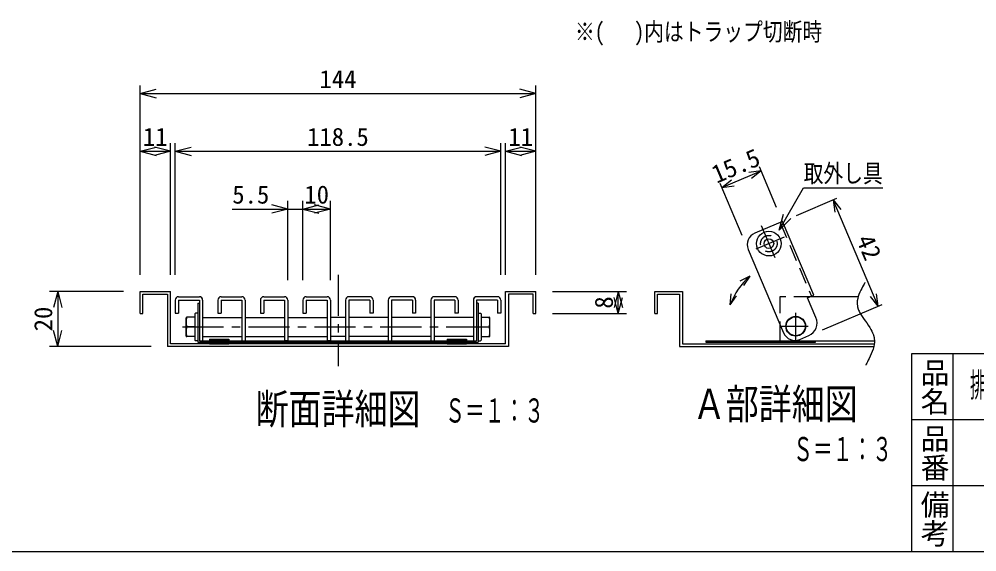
# Model space of a CAD drawing. Units: millimetres, scale not verified, with parts at other scales. Extents: x -1365 to 1365, y -930 to 870.
# Drawn here: x -717 to 444, y -930 to -284 of the extents above; entities that cross this region are included whole.
import ezdxf
from ezdxf.enums import TextEntityAlignment as Align

# ---------------------------------------------------------------- set-up
doc = ezdxf.new("R2010")
doc.units = ezdxf.units.MM
doc.header["$LTSCALE"] = 10
doc.linetypes.add('CHAIN1', pattern=[8, 5, -1, 1, -1])
doc.linetypes.add('DASHED2', pattern=[3, 2, -1])
for name, color, linetype in [('0-5_寸法線', 7, 'Continuous'), ('0-7_枠細線', 5, 'Continuous'), ('0-8_枠中線', 5, 'Continuous'), ('1-2_極細2', 2, 'Continuous'), ('1-3_細線2', 4, 'Continuous'), ('1-5_寸法2', 7, 'Continuous')]:
    doc.layers.add(name, color=color, linetype=linetype)
doc.styles.add('@ＭＳ ゴシック', font='')
doc.styles.add('ＭＳ ゴシック', font='')
doc.styles.get('@ＭＳ ゴシック').set_extended_font_data('@MS Gothic')
doc.styles.get('ＭＳ ゴシック').set_extended_font_data('MS Gothic')

msp = doc.modelspace()

# ---------------------------------------------------------------- linework, layer by layer
at = {"layer": '0-7_枠細線'}
for p, q in [((415, -690), (415, -930)), ((885, -770), (365, -770)), ((1005, -850), (365, -850))]:
    msp.add_line(p, q, dxfattribs=at)
at = {"layer": '0-8_枠中線'}
msp.add_lwpolyline([(-1365, -930), (-1365, 870), (1365, 870), (1365, -930)], close=True, dxfattribs=at)
msp.add_lwpolyline([(1365, -690), (365, -690), (365, -930)], dxfattribs=at)
at = {"layer": '1-2_極細2', "linetype": 'CHAIN1'}
for p, q in [((182.59, -534.14), (199.12, -573.08)), ((210.32, -548.32), (176, -562.89)), ((-330.66, -593.83), (-330.66, -704.62)), ((224.51, -673.03), (224.51, -640.19)), ((-519.37, -657.22), (-140.88, -657.22)), ((207.64, -656.37), (239.57, -656.37))]:
    msp.add_line(p, q, dxfattribs=at)
at = {"layer": '1-2_極細2'}
for p, q in [((204.45, -539.92), (207.9, -527.04)), ((204.45, -539.92), (213.88, -530.49)), ((-127.33, -614.22), (-90.66, -614.22)), ((-127.33, -677.55), (-127.33, -614.22)), ((-90.66, -640.88), (-90.66, -614.22)), ((53.67, -614.22), (87, -614.22)), ((53.67, -640.88), (53.67, -614.22)), ((87, -614.22), (87, -677.55)), ((-567.33, -617.55), (-537.33, -617.55)), ((-567.33, -640.88), (-567.33, -617.55)), ((-537.33, -617.55), (-537.33, -680.88)), ((-94, -617.55), (-124, -617.55)), ((-124, -617.55), (-124, -680.88)), ((-94, -640.88), (-94, -617.55)), ((57, -617.55), (83.67, -617.55)), ((300.48, -620.55), (242.34, -620.55)), ((-500.83, -628.22), (-498.83, -628.22)), ((-500.83, -628.22), (-500.83, -675.88)), ((-160.5, -628.22), (-162.5, -628.22)), ((-160.5, -628.22), (-160.5, -675.88)), ((-570.66, -640.88), (-567.33, -640.88)), ((-94, -640.88), (-90.66, -640.88)), ((-504.15, -657.22), (-514.17, -657.22)), ((-157.17, -657.22), (-147.16, -657.22)), ((-486.5, -672.22), (-486.5, -673.88)), ((-486.5, -672.22), (-463.16, -672.22)), ((-486.5, -673), (-463.16, -673)), ((-463.16, -672.22), (-463.16, -673.88)), ((-198.16, -672.22), (-198.16, -673.88)), ((-198.16, -672.22), (-174.83, -672.22)), ((-198.16, -673), (-174.83, -673)), ((-174.83, -672.22), (-174.83, -673.88)), ((-124, -680.88), (-537.33, -680.88)), ((-500.83, -675.88), (-160.5, -675.88)), ((-498.83, -673.88), (-162.5, -673.88)), ((-486.5, -675.88), (-486.5, -677.55)), ((-486.5, -676), (-463.16, -676)), ((-486.5, -677), (-463.16, -677)), ((-486.5, -677.55), (-463.16, -677.55)), ((-484, -673.88), (-484, -675.88)), ((-484, -674), (-482.33, -674)), ((-484, -675), (-482.33, -675)), ((-482.33, -673.88), (-482.33, -675.88)), ((-467.33, -673.88), (-467.33, -675.88)), ((-467.33, -674), (-465.66, -674)), ((-467.33, -675), (-465.66, -675)), ((-465.66, -673.88), (-465.66, -675.88)), ((-463.16, -675.88), (-463.16, -677.55)), ((-198.16, -675.88), (-198.16, -677.55)), ((-198.16, -676), (-174.83, -676)), ((-198.16, -677), (-174.83, -677)), ((-198.16, -677.55), (-174.83, -677.55)), ((-195.66, -673.88), (-195.66, -675.88)), ((-195.66, -674), (-194, -674)), ((-195.66, -675), (-194, -675)), ((-194, -673.88), (-194, -675.88)), ((-179, -673.88), (-179, -675.88)), ((-179, -674), (-177.33, -674)), ((-179, -675), (-177.33, -675)), ((-177.33, -673.88), (-177.33, -675.88)), ((-174.83, -675.88), (-174.83, -677.55)), ((87, -677.55), (318.96, -677.55)), ((115.29, -673.88), (115.29, -675.88)), ((115.29, -673.88), (205.34, -673.88)), ((115.29, -675.88), (248.63, -675.88)), ((248.63, -675.88), (248.63, -673.88))]:
    msp.add_line(p, q, dxfattribs=at)
at = {"layer": '1-2_極細2', "linetype": 'DASHED2'}
for p, q in [((205.47, -530.46), (243.5, -620.06)), ((205.34, -620.55), (205.34, -653.75)), ((242.34, -620.55), (205.34, -620.55))]:
    msp.add_line(p, q, dxfattribs=at)
at = {"layer": '1-2_極細2'}
for points in [[(308.42, -603.42), (308.3, -603.63), (307.94, -604.26), (307.36, -605.3), (306.57, -606.71), (305.61, -608.45), (304.53, -610.49), (303.38, -612.76), (302.25, -615.2), (301.21, -617.75), (300.32, -620.35), (299.65, -622.91), (299.22, -625.37), (299.03, -627.67), (299.05, -629.73), (299.23, -631.51), (299.49, -632.95), (299.74, -634), (299.93, -634.65), (299.99, -634.87), (300.06, -635.09), (300.28, -635.74), (300.7, -636.8), (301.34, -638.25), (302.26, -640.05), (303.48, -642.15), (304.98, -644.51), (306.73, -647.05), (308.63, -649.72), (310.59, -652.44), (312.49, -655.14), (314.22, -657.75), (315.7, -660.19), (316.89, -662.39), (317.78, -664.29), (318.4, -665.84), (318.79, -666.98), (319, -667.67), (319.07, -667.91), (319.13, -668.14)], [(-570.66, -640.88), (-570.66, -614.22), (-534, -614.22)], [(-127.33, -677.55), (-534, -677.55), (-534, -614.22)], [(53.67, -640.88), (57, -640.88), (57, -617.55)], [(83.67, -617.55), (83.67, -680.88), (318.96, -680.88)], [(205.34, -653.75), (205.34, -673.88), (319.88, -673.88)], [(319.13, -668.14), (319.3, -668.84), (319.53, -669.99), (319.75, -671.56), (319.88, -673.51), (319.85, -675.8), (319.59, -678.36), (319.07, -681.12), (318.31, -684.02), (317.33, -686.98), (316.19, -689.9), (314.96, -692.71), (313.72, -695.33), (312.55, -697.69), (311.52, -699.71), (310.67, -701.35), (310.04, -702.55), (309.65, -703.28), (309.52, -703.53)]]:
    msp.add_lwpolyline(points, dxfattribs=at)
at = {"layer": '1-2_極細2', "linetype": 'DASHED2'}
msp.add_circle((191.92, -556.13), 10, dxfattribs=at)
at = {"layer": '1-2_極細2'}
msp.add_circle((224.51, -656.37), 11.5, dxfattribs=at)
for centre, start, end in [((-488.97, -651.38), 166.96433, 193.03802), ((-172.35, -651.38), 346.96198, 13.03567), ((-488.97, -663.05), 166.96198, 193.03567), ((-172.35, -663.05), 346.96433, 13.03802)]:
    msp.add_arc(centre, 25.86, start, end, dxfattribs=at)
at = {"layer": '1-3_細線2'}
for p, q in [((208.54, -529.16), (174.79, -543.49)), ((246.57, -618.76), (208.54, -529.16)), ((166.84, -563.16), (209.82, -664.41)), ((-528.16, -624.55), (-528.16, -640.55)), ((-524.16, -620.55), (-498.83, -620.55)), ((-524.16, -624.55), (-498.83, -624.55)), ((-524.16, -624.55), (-524.16, -640.55)), ((-498.83, -624.55), (-498.83, -673.88)), ((-494.83, -624.55), (-494.83, -673.88)), ((-476.5, -624.55), (-476.5, -640.55)), ((-472.5, -620.55), (-447.16, -620.55)), ((-472.5, -624.55), (-472.5, -640.55)), ((-443.16, -624.55), (-443.16, -673.88)), ((-424.83, -624.55), (-424.83, -640.55)), ((-420.83, -620.55), (-395.5, -620.55)), ((-420.83, -624.55), (-420.83, -640.55)), ((-391.5, -624.55), (-391.5, -673.88)), ((-373.16, -624.55), (-373.16, -640.55)), ((-369.16, -620.55), (-343.83, -620.55)), ((-369.16, -624.55), (-369.16, -640.55)), ((-339.83, -624.55), (-339.83, -673.88)), ((-321.5, -624.55), (-321.5, -673.88)), ((-292.16, -620.55), (-317.5, -620.55)), ((-292.16, -624.55), (-292.16, -640.55)), ((-288.16, -624.55), (-288.16, -640.55)), ((-269.83, -624.55), (-269.83, -673.88)), ((-240.5, -620.55), (-265.83, -620.55)), ((-240.5, -624.55), (-240.5, -640.55)), ((-236.5, -624.55), (-236.5, -640.55)), ((-218.16, -624.55), (-218.16, -673.88)), ((-188.83, -620.55), (-214.16, -620.55)), ((-188.83, -624.55), (-214.16, -624.55)), ((-214.16, -624.55), (-214.16, -673.88)), ((-188.83, -624.55), (-188.83, -640.55)), ((-184.83, -624.55), (-184.83, -640.55)), ((-166.5, -624.55), (-166.5, -673.88)), ((-137.16, -620.55), (-162.5, -620.55)), ((-162.5, -624.55), (-162.5, -673.88)), ((-137.16, -624.55), (-162.5, -624.55)), ((-137.16, -624.55), (-137.16, -640.55)), ((-133.16, -624.55), (-133.16, -640.55)), ((238.9, -622.01), (246.57, -618.76)), ((249.06, -645.95), (238.9, -622.01)), ((-528.16, -640.55), (-524.16, -640.55)), ((-514.83, -668.22), (-514.83, -646.22)), ((-504.15, -645.55), (-514.17, -645.55)), ((-504.15, -641.22), (-504.15, -658.88)), ((-500.83, -640.55), (-503.49, -640.55)), ((-494.83, -645.72), (-447.16, -645.72)), ((-476.5, -640.55), (-472.5, -640.55)), ((-443.16, -645.72), (-395.5, -645.72)), ((-424.83, -640.55), (-420.83, -640.55)), ((-391.5, -645.72), (-343.83, -645.72)), ((-373.16, -640.55), (-369.16, -640.55)), ((-321.5, -645.72), (-339.83, -645.72)), ((-269.83, -645.72), (-317.5, -645.72)), ((-288.16, -640.55), (-292.16, -640.55)), ((-218.16, -645.72), (-265.83, -645.72)), ((-236.5, -640.55), (-240.5, -640.55)), ((-166.5, -645.72), (-214.16, -645.72)), ((-184.83, -640.55), (-188.83, -640.55)), ((-162.5, -648.6), (-162.5, -661.83)), ((-160.5, -640.55), (-157.84, -640.55)), ((-157.17, -641.22), (-157.17, -673.22)), ((-157.17, -645.55), (-147.16, -645.55)), ((-146.49, -668.22), (-146.49, -646.22)), ((-133.16, -640.55), (-137.16, -640.55)), ((-504.15, -658.88), (-504.15, -673.22)), ((-504.15, -668.88), (-514.17, -668.88)), ((-494.83, -668.72), (-447.16, -668.72)), ((-443.16, -668.72), (-395.5, -668.72)), ((-391.5, -668.72), (-343.83, -668.72)), ((-321.5, -668.72), (-339.83, -668.72)), ((-269.83, -668.72), (-317.5, -668.72)), ((-218.16, -668.72), (-265.83, -668.72)), ((-166.5, -668.72), (-214.16, -668.72)), ((-157.17, -668.88), (-147.16, -668.88)), ((229.49, -672.36), (240.23, -667.8)), ((-500.83, -673.88), (-503.49, -673.88)), ((-498.83, -673.88), (-494.83, -673.88)), ((-447.16, -673.88), (-443.16, -673.88)), ((-391.5, -673.88), (-395.5, -673.88)), ((-339.83, -673.88), (-343.83, -673.88)), ((-321.5, -673.88), (-317.5, -673.88)), ((-269.83, -673.88), (-265.83, -673.88)), ((-218.16, -673.88), (-214.16, -673.88)), ((-166.5, -673.88), (-162.5, -673.88)), ((-160.5, -673.88), (-157.84, -673.88))]:
    msp.add_line(p, q, dxfattribs=at)
for points in [[(-472.5, -624.55), (-447.16, -624.55), (-447.16, -673.88)], [(-420.83, -624.55), (-395.5, -624.55), (-395.5, -673.88)], [(-369.16, -624.55), (-343.83, -624.55), (-343.83, -673.88)], [(-292.16, -624.55), (-317.5, -624.55), (-317.5, -673.88)], [(-240.5, -624.55), (-265.83, -624.55), (-265.83, -673.88)]]:
    msp.add_lwpolyline(points, dxfattribs=at)
for centre, radius in [((191.92, -556.13), 15), ((191.92, -556.13), 5.83), ((224.51, -656.37), 12)]:
    msp.add_circle(centre, radius, dxfattribs=at)
for centre, radius, start, end in [((180.65, -557.3), 15, 113, 203), ((-524.16, -624.55), 4, 90, 180), ((-498.83, -624.55), 4, 0, 90), ((-472.5, -624.55), 4, 90, 180), ((-447.16, -624.55), 4, 0, 90), ((-420.83, -624.55), 4, 90, 180), ((-395.5, -624.55), 4, 0, 90), ((-369.16, -624.55), 4, 90, 180), ((-343.83, -624.55), 4, 0, 90), ((-317.5, -624.55), 4, 90, 180), ((-292.16, -624.55), 4, 0, 90), ((-265.83, -624.55), 4, 90, 180), ((-240.5, -624.55), 4, 0, 90), ((-214.16, -624.55), 4, 90, 180), ((-188.83, -624.55), 4, 0, 90), ((-162.5, -624.55), 4, 90, 180), ((-137.16, -624.55), 4, 0, 90), ((-514.17, -646.22), 0.667, 90, 180), ((-503.49, -641.22), 0.667, 90, 180), ((-157.84, -641.22), 0.667, 0, 90), ((-147.16, -646.22), 0.667, 0, 90), ((233.72, -652.46), 16.67, 293, 23), ((-514.17, -668.22), 0.667, 180, 270), ((-503.49, -673.22), 0.667, 180, 270), ((-157.84, -673.22), 0.667, 270, 360), ((-147.16, -668.22), 0.667, 270, 360), ((223.63, -658.55), 15, 203, 293)]:
    msp.add_arc(centre, radius, start, end, dxfattribs=at)
at = {"layer": '1-5_寸法2'}
for p, q in [((-570.66, -594.22), (-570.66, -364.22)), ((-570.66, -374.22), (-551.34, -369.04)), ((-90.66, -374.22), (-109.98, -369.04)), ((-90.66, -594.22), (-90.66, -364.22)), ((-570.66, -374.22), (-551.34, -379.39)), ((-570.66, -374.22), (-90.66, -374.22)), ((-90.66, -374.22), (-109.98, -379.39)), ((-570.66, -594.22), (-570.66, -434.22)), ((-570.66, -444.22), (-551.34, -439.04)), ((-534, -444.22), (-553.31, -439.04)), ((-534, -594.22), (-534, -434.22)), ((-528.16, -594.22), (-528.16, -434.22)), ((-528.16, -444.22), (-508.84, -439.04)), ((-133.16, -444.22), (-152.48, -439.04)), ((-133.16, -594.22), (-133.16, -434.22)), ((-127.33, -594.22), (-127.33, -434.22)), ((-127.33, -444.22), (-108.01, -439.04)), ((-90.66, -444.22), (-109.98, -439.04)), ((-90.66, -594.22), (-90.66, -434.22)), ((-570.66, -444.22), (-551.34, -449.39)), ((-570.66, -444.22), (-534, -444.22)), ((-534, -444.22), (-553.31, -449.39)), ((-528.16, -444.22), (-508.84, -449.39)), ((-528.16, -444.22), (-133.16, -444.22)), ((-133.16, -444.22), (-152.48, -449.39)), ((-127.33, -444.22), (-108.01, -449.39)), ((-127.33, -444.22), (-90.66, -444.22)), ((-90.66, -444.22), (-109.98, -449.39)), ((201.37, -512.28), (180.54, -463.19)), ((134.93, -487.98), (182.49, -467.79)), ((182.49, -467.79), (167.64, -469.88)), ((182.49, -467.79), (170.67, -477.03)), ((159.68, -546.28), (132.98, -483.38)), ((134.93, -487.98), (146.75, -478.75)), ((134.93, -487.98), (149.78, -485.89)), ((-391.5, -514.22), (-410.81, -509.04)), ((-391.5, -600.55), (-391.5, -504.22)), ((-373.16, -600.55), (-373.16, -504.22)), ((-373.16, -514.22), (-353.84, -509.04)), ((-339.83, -514.22), (-359.15, -509.04)), ((-339.83, -600.55), (-339.83, -504.22)), ((225.41, -522), (274.51, -501.16)), ((269.9, -503.11), (279.14, -514.93)), ((269.9, -503.11), (271.99, -517.97)), ((324.61, -631.98), (269.9, -503.11)), ((-458.89, -514.22), (-373.16, -514.22)), ((-391.5, -514.22), (-410.81, -519.39)), ((-373.16, -514.22), (-353.84, -519.39)), ((-373.16, -514.22), (-339.83, -514.22)), ((-339.83, -514.22), (-359.15, -519.39)), ((204.45, -539.92), (209.62, -520.6)), ((204.45, -539.92), (218.59, -525.78)), ((168.78, -595.72), (156.81, -601.59)), ((168.78, -595.72), (161.35, -606.79)), ((-590.66, -614.22), (-680.66, -614.22)), ((-670.66, -614.22), (-675.84, -633.54)), ((-670.66, -614.22), (-665.49, -633.54)), ((-670.66, -614.22), (-670.66, -680.88)), ((-70.66, -614.22), (19.34, -614.22)), ((9.34, -614.22), (4.16, -633.54)), ((9.34, -614.22), (14.51, -633.54)), ((9.34, -640.88), (9.34, -614.22)), ((9.34, -640.88), (4.16, -621.57)), ((9.34, -640.88), (14.51, -621.57)), ((145.16, -630.29), (146.28, -617.01)), ((145.16, -630.29), (152.77, -619.34)), ((324.61, -631.98), (315.37, -620.16)), ((324.61, -631.98), (322.52, -617.13)), ((257.1, -660.64), (329.21, -630.03)), ((-70.66, -640.88), (19.34, -640.88)), ((-670.66, -680.88), (-675.84, -661.57)), ((-670.66, -680.88), (-665.49, -661.57)), ((-557.33, -680.88), (-680.66, -680.88))]:
    msp.add_line(p, q, dxfattribs=at)
msp.add_lwpolyline([(204.45, -539.92), (234.11, -488.54), (330.11, -488.54)], dxfattribs=at)
msp.add_arc((223.63, -658.55), 83.4, 131.11509, 160.19528, dxfattribs=at)

# ---------------------------------------------------------------- texts
at = {"layer": '0-5_寸法線', "style": 'ＭＳ ゴシック', "width": 0.8}
msp.add_text('※(\u3000 )内はトラップ切断時', height=21.99, dxfattribs=at).set_placement((-43.24, -316.69), align=Align.BOTTOM_LEFT)
at = {"layer": '0-7_枠細線', "style": '@ＭＳ ゴシック'}
for s, p in [('品名', (372.5, -695)), ('品番', (372.5, -775)), ('備考', (372.5, -855))]:
    msp.add_text(s, height=25.66, rotation=270, dxfattribs=at).set_placement(p, align=Align.BOTTOM_LEFT)
at = {"layer": '0-7_枠細線', "style": 'ＭＳ ゴシック'}
for s, height, width, p in [('排水ユニット ＳＵＳグレーチング 浅型＋防水マス', 29.33, 0.45, (436, -750.94)), ('Ａ部詳細図', 36.66, 0.8, (99.62, -779.96)), ('断面詳細図', 36.66, 0.8, (-430.66, -785.99)), ('Ｓ＝１：３', 29.33, 0.6, (-200.77, -782.04)), ('Ｓ＝１：３', 29.33, 0.6, (221.3, -828.78))]:
    msp.add_text(s, height=height, dxfattribs=dict(at, width=width)).set_placement(p, align=Align.BOTTOM_LEFT)
at = {"layer": '1-5_寸法2', "style": 'ＭＳ ゴシック'}
for s, p in [('144', (-353.16, -374.22)), ('11', (-567.33, -444.22)), ('118.5', (-368.16, -444.22)), ('11', (-124, -444.22)), ('5.5', (-458.89, -514.22)), ('10', (-371.5, -514.22))]:
    msp.add_text(s, height=21.99, dxfattribs=at).set_placement(p, align=Align.BOTTOM_LEFT)
for s, rotation, p in [('15.5', 23, (131.09, -489.61)), ('42', 293, (291.4, -553.74)), ('8', 90, (9.34, -635.05)), ('20', 90, (-670.66, -662.55))]:
    msp.add_text(s, height=21.99, rotation=rotation, dxfattribs=at).set_placement(p, align=Align.BOTTOM_LEFT)
at = {"layer": '1-5_寸法2', "style": 'ＭＳ ゴシック', "width": 0.8}
msp.add_text('取外し具', height=21.99, dxfattribs=at).set_placement((234.11, -488.54), align=Align.BOTTOM_LEFT)

doc.saveas('drawing.dxf')
